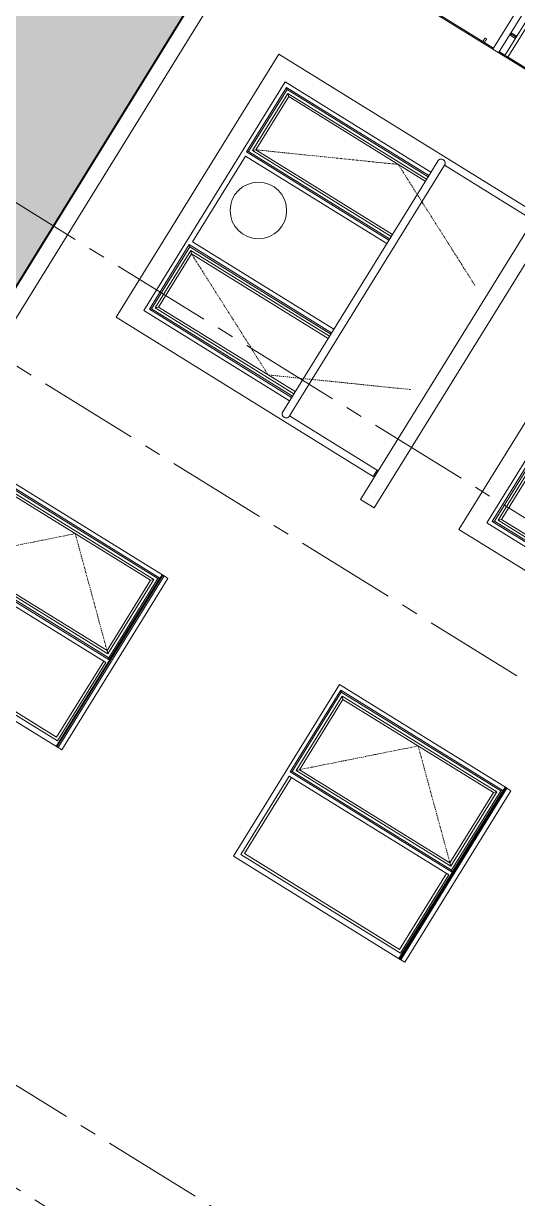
# Model space of a CAD drawing. Header units: millimetres. Extents: x 1373 to 40779, y 1939 to 6439.
# Drawn here: x 2958 to 3049.9, y 3599 to 3817.4 of the extents above; entities that cross this region are included whole.
import ezdxf

# ---------------------------------------------------------------- set-up
doc = ezdxf.new("R2010")
doc.units = ezdxf.units.MM
doc.linetypes.add('Center', pattern=[3, 1.2, -0.6, 0.6, -0.6])
doc.linetypes.add('IMPORT-CENTER2', pattern=[112.5, 75, -12.5, 12.5, -12.5])
for name, color, linetype, lineweight in [('A-DOOR', 31, 'Continuous', 18), ('A-DOOR-FRAM', 31, 'Continuous', 18), ('A-FLOR-HRAL', 11, 'Continuous', 18), ('A-GLAZ', 151, 'Continuous', 18), ('A-ROOF', 132, 'Continuous', 18), ('A-ROOF-PATT', 132, 'Continuous', 18), ('A-WALL', 20, 'Continuous', 9), ('HESAPLAMALAR', 2, 'Continuous', 30), ('S-GRID', 252, 'IMPORT-CENTER2', 5)]:
    doc.layers.add(name, color=color, linetype=linetype, lineweight=lineweight)
doc.layers.add('Çember', color=7, linetype='Continuous')

# ---------------------------------------------------------------- blocks, each defined once
blk = doc.blocks.new('_MB_KAPI_CAMLI_B - _m_kapı_80_camlı-V60-ÖN GÖRÜNÜŞ')
at = {"layer": 'A-DOOR'}
for p, q in [((-878.46, 1100.7), (-879.96, 1100.7)), ((-878.46, 1101.22), (-878.46, 1100)), ((-879.96, 1099.3), (-878.46, 1099.3)), ((-878.46, 1100), (-878.46, 1098.78)), ((-885.36, 1011.5), (-887.36, 1011.5)), ((-887.36, 1010.18), (-887.36, 1011.5)), ((-885.36, 1010.18), (-885.36, 1011.5)), ((-879.61, 1010.5), (-885.36, 1010.5)), ((-879.61, 1010.24), (-879.61, 1010.5)), ((-879.19, 1010.81), (-879.19, 1010.17))]:
    blk.add_line(p, q, dxfattribs=at)
at = {"layer": 'A-DOOR', "flags": 128}
for points in [[(-879.96, 1100.7), (-880, 1100.7), (-880.04, 1100.7), (-880.08, 1100.7), (-880.12, 1100.7), (-880.16, 1100.7), (-880.2, 1100.7), (-880.24, 1100.7), (-880.28, 1100.7), (-880.32, 1100.7), (-880.35, 1100.7), (-880.39, 1100.7), (-880.43, 1100.7), (-880.46, 1100.7), (-880.5, 1100.7), (-880.53, 1100.7), (-880.56, 1100.7), (-880.59, 1100.7), (-880.62, 1100.7), (-880.65, 1100.7), (-880.68, 1100.7), (-880.71, 1100.7), (-880.74, 1100.7), (-880.76, 1100.7), (-880.78, 1100.7), (-880.81, 1100.7), (-880.83, 1100.7), (-880.85, 1100.7), (-880.86, 1100.7), (-880.88, 1100.7), (-880.9, 1100.7), (-880.91, 1100.7), (-880.92, 1100.7), (-880.93, 1100.7), (-880.94, 1100.7), (-880.95, 1100.7), (-880.96, 1100.7), (-880.96, 1100.7), (-880.96, 1100.7), (-880.96, 1100.7)], [(-880.96, 1099.3), (-880.96, 1099.3), (-880.96, 1099.3), (-880.96, 1099.3), (-880.95, 1099.3), (-880.94, 1099.3), (-880.94, 1099.3), (-880.93, 1099.3), (-880.91, 1099.3), (-880.9, 1099.3), (-880.89, 1099.3), (-880.87, 1099.3), (-880.85, 1099.3), (-880.83, 1099.3), (-880.81, 1099.3), (-880.79, 1099.3), (-880.77, 1099.3), (-880.74, 1099.3), (-880.72, 1099.3), (-880.69, 1099.3), (-880.66, 1099.3), (-880.63, 1099.3), (-880.6, 1099.3), (-880.57, 1099.3), (-880.54, 1099.3), (-880.5, 1099.3), (-880.47, 1099.3), (-880.44, 1099.3), (-880.4, 1099.3), (-880.36, 1099.3), (-880.33, 1099.3), (-880.29, 1099.3), (-880.25, 1099.3), (-880.21, 1099.3), (-880.17, 1099.3), (-880.13, 1099.3), (-880.09, 1099.3), (-880.06, 1099.3), (-880.02, 1099.3), (-879.98, 1099.3), (-879.96, 1099.3)], [(-879.61, 1010.5), (-879.59, 1010.5), (-879.57, 1010.51), (-879.55, 1010.51), (-879.53, 1010.52), (-879.51, 1010.52), (-879.49, 1010.53), (-879.47, 1010.54), (-879.45, 1010.54), (-879.43, 1010.55), (-879.42, 1010.56), (-879.4, 1010.57), (-879.38, 1010.58), (-879.36, 1010.6), (-879.35, 1010.61), (-879.33, 1010.62), (-879.32, 1010.64), (-879.3, 1010.65), (-879.29, 1010.67), (-879.27, 1010.68), (-879.26, 1010.7), (-879.25, 1010.71), (-879.24, 1010.73), (-879.22, 1010.75), (-879.21, 1010.77), (-879.2, 1010.79), (-879.2, 1010.8), (-879.19, 1010.81)], [(-879.19, 1010.81), (-879.16, 1010.88), (-879.12, 1010.95), (-879.09, 1011.02), (-879.04, 1011.09), (-879, 1011.15), (-878.95, 1011.22), (-878.9, 1011.28), (-878.85, 1011.34), (-878.79, 1011.4), (-878.74, 1011.46), (-878.68, 1011.51), (-878.62, 1011.56), (-878.55, 1011.61), (-878.49, 1011.66), (-878.42, 1011.7), (-878.35, 1011.74)]]:
    blk.add_lwpolyline(points, dxfattribs=at)
at = {"layer": 'A-DOOR'}
for start, end in [(75, 120), (150, 180), (180, 210), (240, 285)]:
    blk.add_arc((-880.96, 1100), 0.7, start, end, dxfattribs=at)
at = {"layer": 'A-DOOR-FRAM'}
for p, q in [((-878.36, 1091.44), (-878.36, 1217.5)), ((-877.36, 1217.5), (-878.36, 1217.5)), ((-878.36, 1081.39), (-878.36, 1086.36)), ((-878.36, 1010.16), (-878.36, 1078.74)), ((-878.36, 1000), (-878.36, 1007.62))]:
    blk.add_line(p, q, dxfattribs=at)
blk = doc.blocks.new('A$C06b003cd')
at = {"layer": 'A-ROOF-PATT'}
h = blk.add_hatch(dxfattribs=at)
h.set_pattern_fill('FP_27', color=256, style=0, pattern_type=2)
h.set_pattern_definition([(0, (1730.065, 2669.767), (64.77, 9.419), [15.24, -12.7, 17.78, -7.62, -33.02]), (0, (1730.065, 2669.767), (64.77, 9.419), [-53.34, 22.86, -10.16]), (0, (1745.305, 2670.159), (64.77, 9.419), [12.7, -48.26, 10.16, -15.24]), (0, (1775.785, 2669.178), (64.77, 9.419), [7.62, -78.74]), (90, (1730.065, 2669.767), (-21.59, 9.419), [9.026, -28.649]), (90, (1745.305, 2669.767), (-21.59, 9.419), [8.83, -28.845]), (90, (1758.005, 2669.767), (-21.59, 9.419), [8.241, -29.434]), (90, (1775.785, 2669.178), (-21.59, 9.419), [9.026, -28.649]), (90, (1783.405, 2669.178), (-21.59, 9.419), [9.026, -28.649]), (90, (1806.265, 2669.767), (-21.59, 9.419), [8.634, -29.041])])
h.paths.add_polyline_path([(2305.94, 2384.67), (3029.99, 2384.67), (2058.64, 2686.84), (1775, 2684.84), (1515.99, 2684.01), (594.7, 2384.67), (2207, 2384.67)])
at = {"layer": 'A-FLOR-HRAL'}
for p, q in [((624.43, 2175.49), (852.7, 2175.49)), ((624.43, 2170.41), (852.7, 2170.41)), ((835.13, 2165.44), (835.13, 2170.41)), ((837.04, 2170.41), (837.04, 2165.44)), ((851.84, 2084.05), (851.84, 2170.41)), ((625.7, 2165.33), (851.84, 2165.33)), ((625.7, 2162.79), (851.84, 2162.79))]:
    blk.add_line(p, q, dxfattribs=at)
at = {"layer": 'A-FLOR-HRAL', "linetype": 'Continuous'}
blk.add_line((836.08, 2165.39), (836.08, 2170.41), dxfattribs=at)
at = {"layer": 'A-GLAZ'}
for p, q in [((1317.42, 2179.35), (1317.42, 2321.05)), ((1318.49, 2180.43), (1318.49, 2319.97)), ((1320.67, 2317.79), (1320.67, 2182.6)), ((1322.42, 2316.05), (1322.42, 2184.35)), ((1383.92, 2184.35), (1383.92, 2316.05)), ((1385.66, 2182.6), (1385.66, 2317.79)), ((1387.84, 2319.97), (1387.84, 2180.43)), ((1388.92, 2321.05), (1388.92, 2179.35)), ((1391.92, 2180.35), (1391.92, 2320.05)), ((1458.42, 2318.05), (1458.42, 2182.35)), ((1460.42, 2320.05), (1460.42, 2180.35)), ((1460.42, 2180.35), (1460.42, 2320.05)), ((1169.56, 2309.05), (939.56, 2309.05)), ((939.56, 2309.05), (939.56, 2084.05)), ((1169.56, 2084.05), (1169.56, 2309.05)), ((954.56, 2166.58), (954.56, 2294.05)), ((954.56, 2294.05), (1154.56, 2294.05)), ((957.56, 2166.57), (957.56, 2291.05)), ((958.64, 2289.97), (957.56, 2291.05)), ((957.56, 2291.05), (1014.06, 2291.05)), ((958.64, 2166.57), (958.64, 2289.97)), ((1012.98, 2289.97), (958.64, 2289.97)), ((1014.06, 2291.05), (1012.98, 2289.97)), ((1012.98, 2289.97), (1012.98, 2166.58)), ((1014.06, 2291.05), (1014.06, 2166.58)), ((1017.06, 2166.58), (1017.06, 2290.05)), ((1017.06, 2290.05), (1092.06, 2290.05)), ((1092.06, 2290.05), (1092.06, 2166.58)), ((1095.06, 2291.05), (1151.56, 2291.05)), ((1095.06, 2166.58), (1095.06, 2291.05)), ((1095.06, 2291.05), (1096.22, 2289.89)), ((1096.22, 2289.89), (1150.4, 2289.89)), ((1096.22, 2289.89), (1096.22, 2166.58)), ((1150.4, 2289.89), (1151.56, 2291.05)), ((1150.4, 2289.89), (1150.4, 2166.58)), ((1151.56, 2291.05), (1151.56, 2166.58)), ((1154.56, 2294.05), (1154.56, 2166.58)), ((962.56, 2286.05), (960.81, 2287.79)), ((960.81, 2287.79), (960.81, 2166.57)), ((1010.8, 2287.79), (960.81, 2287.79)), ((962.56, 2286.05), (962.56, 2166.57)), ((1009.06, 2286.05), (962.56, 2286.05)), ((1010.8, 2287.79), (1009.06, 2286.05)), ((1009.06, 2166.58), (1009.06, 2286.05)), ((1010.8, 2166.58), (1010.8, 2287.79)), ((1148.44, 2287.93), (1098.18, 2287.93)), ((1098.18, 2166.58), (1098.18, 2287.93)), ((1098.18, 2287.93), (1100.06, 2286.05)), ((1146.56, 2286.05), (1100.06, 2286.05)), ((1100.06, 2286.05), (1100.06, 2166.58)), ((1146.56, 2286.05), (1148.44, 2287.93)), ((1146.56, 2166.58), (1146.56, 2286.05)), ((1148.44, 2166.58), (1148.44, 2287.93)), ((1322.42, 2184.35), (1320.67, 2182.6)), ((1322.42, 2184.35), (1383.92, 2184.35)), ((1383.92, 2184.35), (1385.66, 2182.6)), ((1314.42, 2179.15), (1464.42, 2179.15)), ((1464.42, 2179.02), (1314.42, 2179.02)), ((1464.42, 2178.52), (1314.42, 2178.52)), ((1314.42, 2177.43), (1314.42, 2178)), ((1314.42, 2174.05), (1314.42, 2177.43)), ((1464.42, 2177.43), (1314.42, 2177.43)), ((1318.49, 2180.43), (1317.42, 2179.35)), ((1388.92, 2179.35), (1317.42, 2179.35)), ((1387.84, 2180.43), (1318.49, 2180.43)), ((1320.67, 2182.6), (1385.66, 2182.6)), ((1387.84, 2180.43), (1388.92, 2179.35)), ((1458.42, 2182.35), (1391.92, 2182.35)), ((1391.92, 2182.35), (1391.92, 2180.35)), ((1460.42, 2180.35), (1391.92, 2180.35)), ((1391.92, 2180.35), (1460.42, 2180.35)), ((1464.42, 2178), (1464.42, 2177.43)), ((1464.42, 2177.43), (1464.42, 2174.05)), ((1164.13, 2166.58), (944.99, 2166.58)), ((1464.42, 2174.05), (1314.42, 2174.05)), ((944.99, 2160.68), (944.99, 2083.05)), ((944.99, 2160.58), (1164.13, 2160.58)), ((1164.13, 2160.68), (1164.13, 2083.05)), ((926.56, 2083.05), (1189.07, 2083.05)), ((1164.13, 2084.05), (1169.56, 2084.05)), ((1189.07, 2071.05), (1189.07, 2083.05)), ((1189.07, 2071.05), (926.56, 2071.05)), ((1317.42, 1879.35), (1317.42, 2021.05)), ((1318.49, 2019.97), (1317.42, 2021.05)), ((1317.42, 2021.05), (1388.92, 2021.05)), ((1318.49, 1880.43), (1318.49, 2019.97)), ((1387.84, 2019.97), (1318.49, 2019.97)), ((1388.92, 2021.05), (1387.84, 2019.97)), ((1387.84, 2019.97), (1387.84, 1880.43)), ((1388.92, 2021.05), (1388.92, 1879.35)), ((1391.92, 1880.35), (1391.92, 2020.05)), ((1391.92, 2020.05), (1460.42, 2020.05)), ((1391.92, 2018.05), (1391.92, 2020.05)), ((1460.42, 2020.05), (1391.92, 2020.05)), ((1458.42, 2018.05), (1391.92, 2018.05)), ((1458.42, 2018.05), (1458.42, 1882.35)), ((1460.42, 2020.05), (1460.42, 1880.35)), ((1460.42, 1880.35), (1460.42, 2020.05)), ((1322.42, 2016.05), (1320.67, 2017.79)), ((1320.67, 2017.79), (1320.67, 1882.6)), ((1385.66, 2017.79), (1320.67, 2017.79)), ((1322.42, 2016.05), (1322.42, 1884.35)), ((1383.92, 2016.05), (1322.42, 2016.05)), ((1385.66, 2017.79), (1383.92, 2016.05)), ((1383.92, 1884.35), (1383.92, 2016.05)), ((1385.66, 1882.6), (1385.66, 2017.79)), ((1169.56, 2009.05), (939.56, 2009.05)), ((1169.56, 1784.05), (1169.56, 2009.05)), ((954.56, 1994.05), (1154.56, 1994.05)), ((1154.56, 1994.05), (1154.56, 1866.58)), ((1095.06, 1991.05), (1151.56, 1991.05)), ((1096.22, 1989.89), (1150.4, 1989.89)), ((1148.44, 1987.93), (1098.18, 1987.93)), ((1146.56, 1986.05), (1100.06, 1986.05)), ((1146.56, 1986.05), (1148.44, 1987.93)), ((1146.56, 1866.58), (1146.56, 1986.05)), ((1148.44, 1866.58), (1148.44, 1987.93)), ((1150.4, 1989.89), (1151.56, 1991.05)), ((1150.4, 1989.89), (1150.4, 1866.58)), ((1151.56, 1991.05), (1151.56, 1866.58)), ((1314.42, 1879.15), (1464.42, 1879.15)), ((1464.42, 1879.02), (1314.42, 1879.02)), ((1464.42, 1878.52), (1314.42, 1878.52)), ((1318.49, 1880.43), (1317.42, 1879.35)), ((1388.92, 1879.35), (1317.42, 1879.35)), ((1387.84, 1880.43), (1318.49, 1880.43)), ((1322.42, 1884.35), (1320.67, 1882.6)), ((1320.67, 1882.6), (1385.66, 1882.6)), ((1322.42, 1884.35), (1383.92, 1884.35)), ((1383.92, 1884.35), (1385.66, 1882.6)), ((1387.84, 1880.43), (1388.92, 1879.35)), ((1458.42, 1882.35), (1391.92, 1882.35)), ((1391.92, 1882.35), (1391.92, 1880.35)), ((1460.42, 1880.35), (1391.92, 1880.35)), ((1391.92, 1880.35), (1460.42, 1880.35)), ((1314.42, 1877.43), (1314.42, 1878)), ((1314.42, 1874.05), (1314.42, 1877.43)), ((1464.42, 1877.43), (1314.42, 1877.43)), ((1464.42, 1874.05), (1314.42, 1874.05)), ((1464.42, 1878), (1464.42, 1877.43)), ((1464.42, 1877.43), (1464.42, 1874.05))]:
    blk.add_line(p, q, dxfattribs=at)
at = {"layer": 'A-GLAZ', "linetype": 'Center'}
for p, q in [((1383.92, 2316.05), (1322.42, 2250.2)), ((1009.06, 2286.05), (962.56, 2190.2)), ((1100.06, 2286.05), (1146.56, 2190.2)), ((1383.92, 2184.35), (1322.42, 2250.2)), ((1009.06, 2094.35), (962.56, 2190.2)), ((1100.06, 2094.35), (1146.56, 2190.2)), ((1383.92, 2016.05), (1322.42, 1950.2)), ((1383.92, 1884.35), (1322.42, 1950.2))]:
    blk.add_line(p, q, dxfattribs=at)
at = {"layer": 'A-GLAZ'}
for points, knots in [([(944.99, 2166.58), (944.93, 2166.58), (944.8, 2166.58), (944.6, 2166.56), (944.4, 2166.52), (944.21, 2166.48), (944.03, 2166.42), (943.84, 2166.35), (943.66, 2166.27), (943.49, 2166.18), (943.32, 2166.08), (943.11, 2165.92), (942.91, 2165.75), (942.73, 2165.56), (942.57, 2165.36), (942.38, 2165.08), (942.21, 2164.73), (942.04, 2164.23), (941.99, 2163.84), (941.99, 2163.58)], [0.5, 0.5, 0.5, 0.5, 0.5208333, 0.5416667, 0.5625, 0.5833333, 0.6041667, 0.625, 0.6458333, 0.6666667, 0.6875, 0.7083333, 0.75, 0.7708333, 0.7916667, 0.8333333, 0.875, 0.9166667, 1, 1, 1, 1]), ([(1164.13, 2166.58), (1164.19, 2166.58), (1164.32, 2166.58), (1164.52, 2166.56), (1164.71, 2166.52), (1164.9, 2166.48), (1165.09, 2166.42), (1165.28, 2166.35), (1165.45, 2166.27), (1165.63, 2166.18), (1165.79, 2166.08), (1166.01, 2165.92), (1166.2, 2165.75), (1166.38, 2165.56), (1166.55, 2165.36), (1166.73, 2165.08), (1166.91, 2164.73), (1167.07, 2164.23), (1167.13, 2163.84), (1167.13, 2163.58)], [0.5, 0.5, 0.5, 0.5, 0.5208333, 0.5416667, 0.5625, 0.5833333, 0.6041667, 0.625, 0.6458333, 0.6666667, 0.6875, 0.7083333, 0.75, 0.7708333, 0.7916667, 0.8333333, 0.875, 0.9166667, 1, 1, 1, 1]), ([(941.99, 2163.58), (941.99, 2163.32), (942.04, 2162.93), (942.21, 2162.43), (942.38, 2162.08), (942.57, 2161.8), (942.73, 2161.6), (942.91, 2161.41), (943.16, 2161.19), (943.43, 2161.01), (943.66, 2160.89), (943.84, 2160.81), (944.03, 2160.74), (944.21, 2160.68), (944.4, 2160.64), (944.6, 2160.6), (944.8, 2160.58), (944.93, 2160.58), (944.99, 2160.58)], [0, 0, 0, 0, 0.0833333, 0.125, 0.1666667, 0.2083333, 0.2291667, 0.25, 0.2916667, 0.3333333, 0.3541667, 0.375, 0.3958333, 0.4166667, 0.4375, 0.4583333, 0.4791667, 0.5, 0.5, 0.5, 0.5]), ([(1167.13, 2163.58), (1167.13, 2163.32), (1167.07, 2162.93), (1166.91, 2162.43), (1166.73, 2162.08), (1166.55, 2161.8), (1166.38, 2161.6), (1166.2, 2161.41), (1165.96, 2161.19), (1165.69, 2161.01), (1165.45, 2160.89), (1165.28, 2160.81), (1165.09, 2160.74), (1164.9, 2160.68), (1164.71, 2160.64), (1164.52, 2160.6), (1164.32, 2160.58), (1164.19, 2160.58), (1164.13, 2160.58)], [0, 0, 0, 0, 0.0833333, 0.125, 0.1666667, 0.2083333, 0.2291667, 0.25, 0.2916667, 0.3333333, 0.3541667, 0.375, 0.3958333, 0.4166667, 0.4375, 0.4583333, 0.4791667, 0.5, 0.5, 0.5, 0.5])]:
    blk.add_open_spline(points, degree=3, knots=knots, dxfattribs=at)
at = {"layer": 'A-ROOF'}
for p, q in [((594.7, 2384.67), (3029.99, 2384.67)), ((594.7, 2384.05), (3029.99, 2384.05)), ((3029.99, 2372.05), (594.7, 2372.05))]:
    blk.add_line(p, q, dxfattribs=at)
at = {"layer": 'A-WALL'}
for p, q in [((852.7, 1184.05), (852.7, 2372.05)), ((1314.42, 2178), (1314.42, 2324.05)), ((1464.42, 2324.05), (1464.42, 2178)), ((1314.42, 1878), (1314.42, 2024.05)), ((1314.42, 2024.05), (1464.42, 2024.05)), ((1464.42, 2024.05), (1464.42, 1878))]:
    blk.add_line(p, q, dxfattribs=at)
at = {"layer": 'S-GRID', "lineweight": 18}
for p, q in [((1136.42, 2.71), (1136.42, 2897.19)), ((1239.42, 2.71), (1239.42, 2897.19)), ((1694.42, 2.71), (1694.42, 2897.19)), ((1759.42, 2.71), (1759.42, 2897.19))]:
    blk.add_line(p, q, dxfattribs=at)
at = {"layer": 'Çember', "color": 1, "linetype": 'Continuous', "lineweight": 5}
blk.add_circle((1046.39, 2260.76), 21.02, dxfattribs=at)
at = {"layer": 'A-DOOR'}
blk.add_blockref('_MB_KAPI_CAMLI_B - _m_kapı_80_camlı-V60-ÖN GÖRÜNÜŞ', (1730.06, 1084.05), dxfattribs=at)

msp = doc.modelspace()

# ---------------------------------------------------------------- block references
at = {"layer": 'HESAPLAMALAR', "color": 4, "xscale": -0.25, "yscale": 0.25, "zscale": 0.25, "rotation": 58.25914932388586}
msp.add_blockref('A$C06b003cd', (3619.98, 3707.76, 5059.08), dxfattribs=at)

doc.saveas('drawing.dxf')
